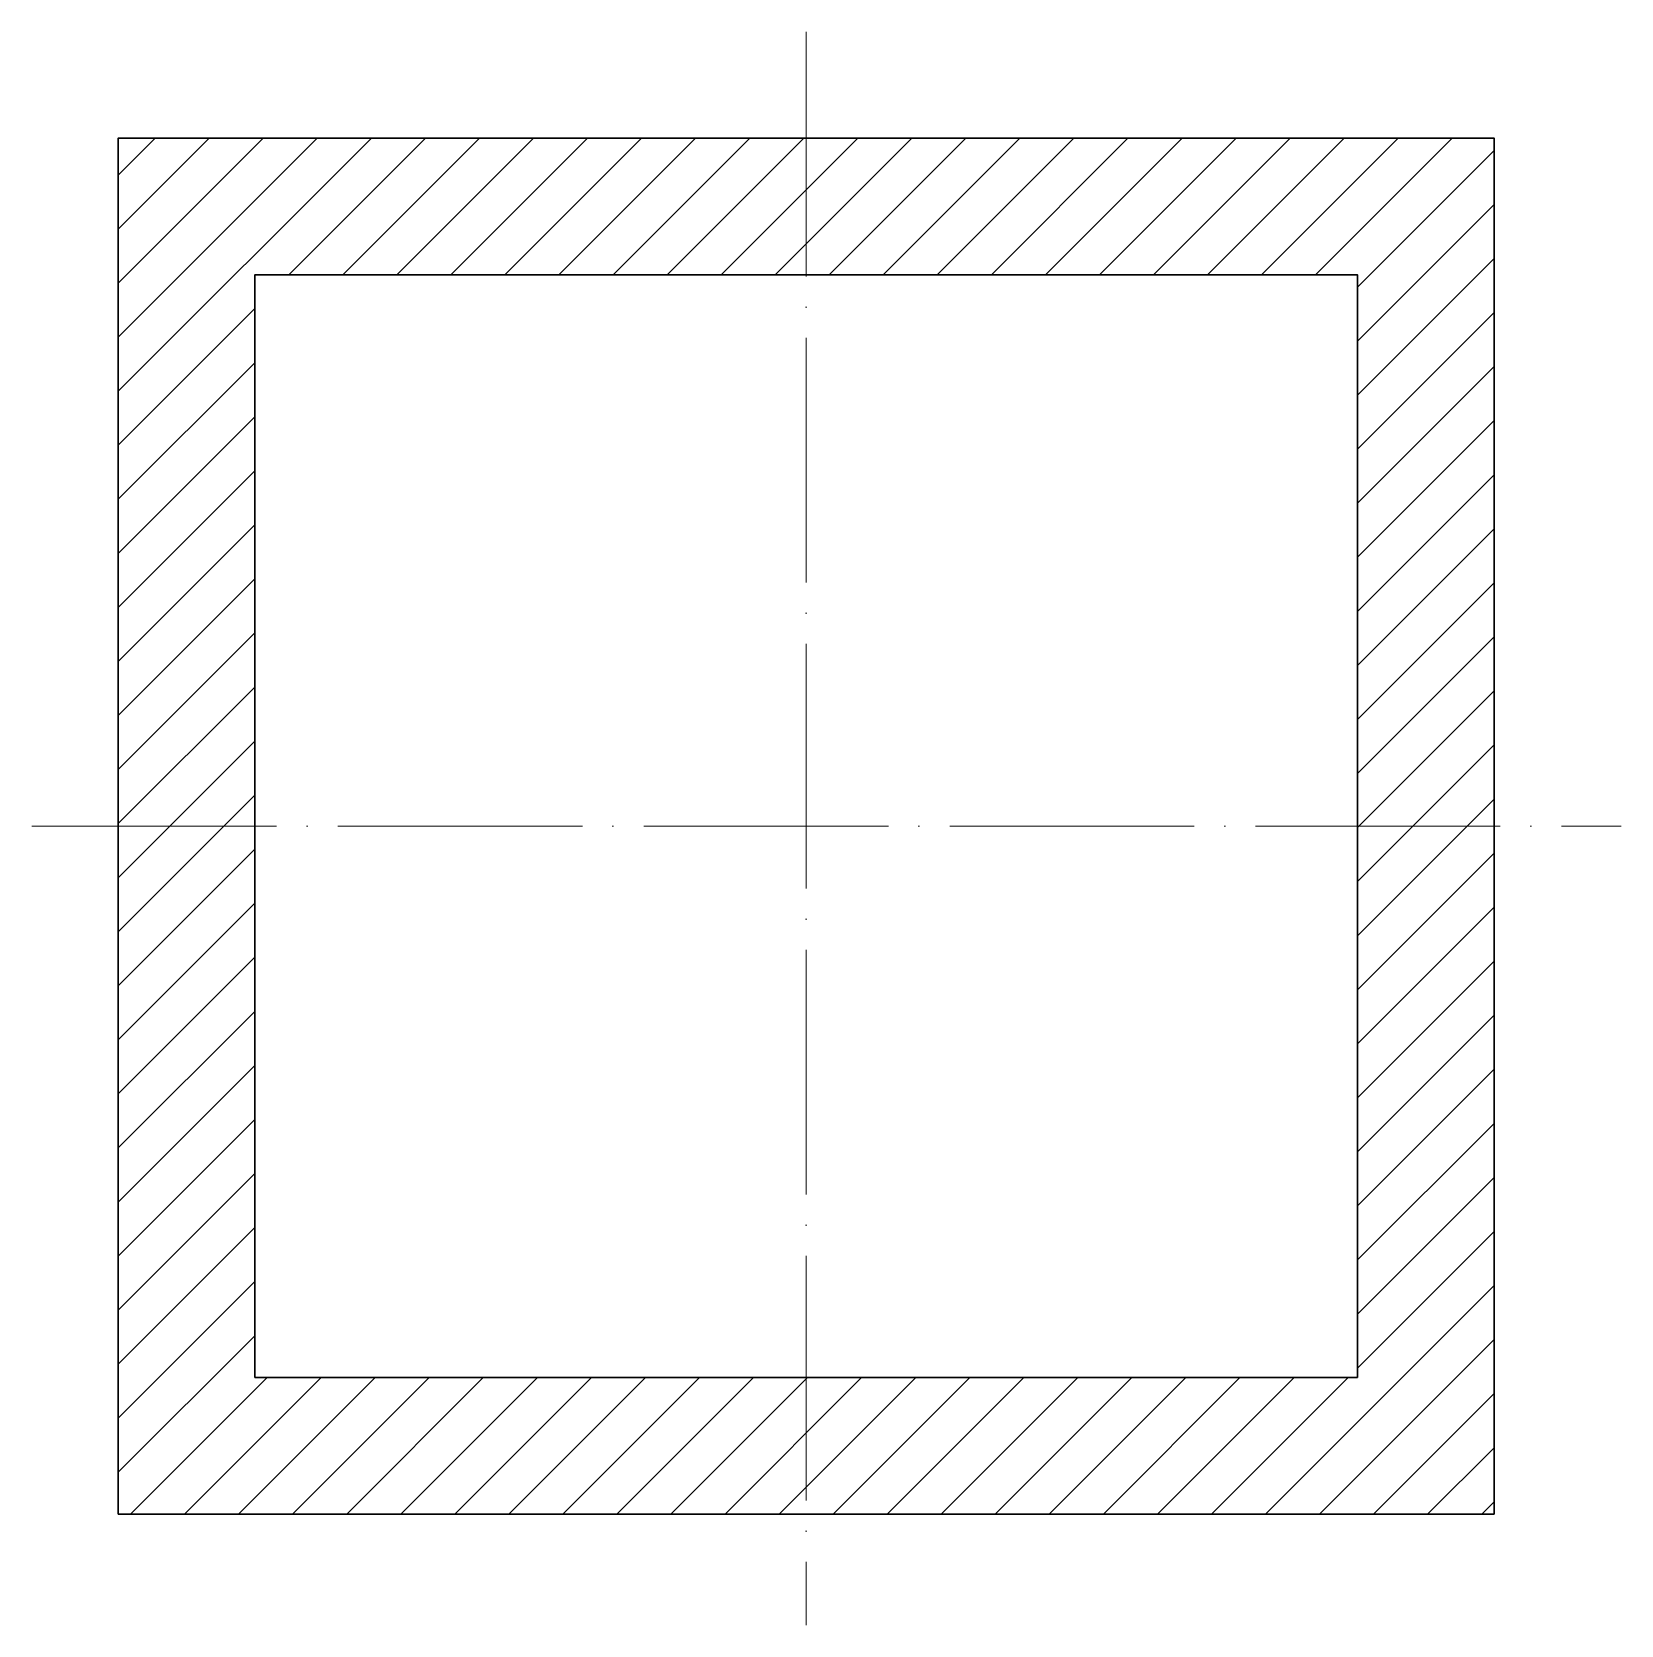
# Model space of a CAD drawing. Header units: millimetres. Extents: x 542654 to 551203, y 315718 to 321804.
# Drawn here: x 544934 to 545714, y 319326 to 320108 of the extents above; entities that cross this region are included whole.
import ezdxf

# ---------------------------------------------------------------- set-up
doc = ezdxf.new("R2010")
doc.units = ezdxf.units.MM
doc.linetypes.add('ACAD_ISO04W100', pattern=[30, 24, -3, 0, -3])
doc.layers.add('cad-block.com', color=250, linetype='Continuous')

msp = doc.modelspace()

# ---------------------------------------------------------------- hatches: boundary and pattern name
at = {"layer": 'cad-block.com', "lineweight": 15, "true_color": 0x000000}
h = msp.add_hatch(dxfattribs=at)
h.set_pattern_fill('ANSI31', color=18, scale=150, style=0)
h.set_pattern_definition([(45, (-1126099.823, -80341.507), (-13.25825215, 13.25825215), [])])
h.paths.add_polyline_path([(545314.3, 319380.81), (544976.8, 319380.81), (544976.8, 319718.31), (544976.8, 320055.81), (545314.3, 320055.81), (545651.8, 320055.81), (545651.8, 319718.31), (545651.8, 319380.81)])
h.paths.add_polyline_path([(545314.3, 319447.84), (545043.83, 319447.84), (545043.83, 319718.31), (545043.83, 319988.78), (545314.3, 319988.78), (545584.77, 319988.78), (545584.77, 319718.31), (545584.77, 319447.84)], flags=16)

# ---------------------------------------------------------------- linework, layer by layer
at = {"layer": 'cad-block.com', "color": 18, "linetype": 'ACAD_ISO04W100', "lineweight": 15, "ltscale": 5, "true_color": 0x000000}
for points in [[(545314.3, 320107.93), (545314.3, 319326.36)], [(544934.41, 319718.31), (545714.14, 319718.31), (545714.14, 319718.31)]]:
    msp.add_lwpolyline(points, dxfattribs=at)
at = {"layer": 'cad-block.com', "color": 18, "lineweight": 30, "true_color": 0x000000}
for points in [[(545314.3, 319380.81), (544976.8, 319380.81), (544976.8, 319718.31), (544976.8, 320055.81), (545314.3, 320055.81), (545651.8, 320055.81), (545651.8, 319718.31), (545651.8, 319380.81)], [(545314.3, 319447.84), (545043.83, 319447.84), (545043.83, 319718.31), (545043.83, 319988.78), (545314.3, 319988.78), (545584.77, 319988.78), (545584.77, 319718.31), (545584.77, 319447.84)]]:
    msp.add_lwpolyline(points, close=True, dxfattribs=at)

doc.saveas('drawing.dxf')
